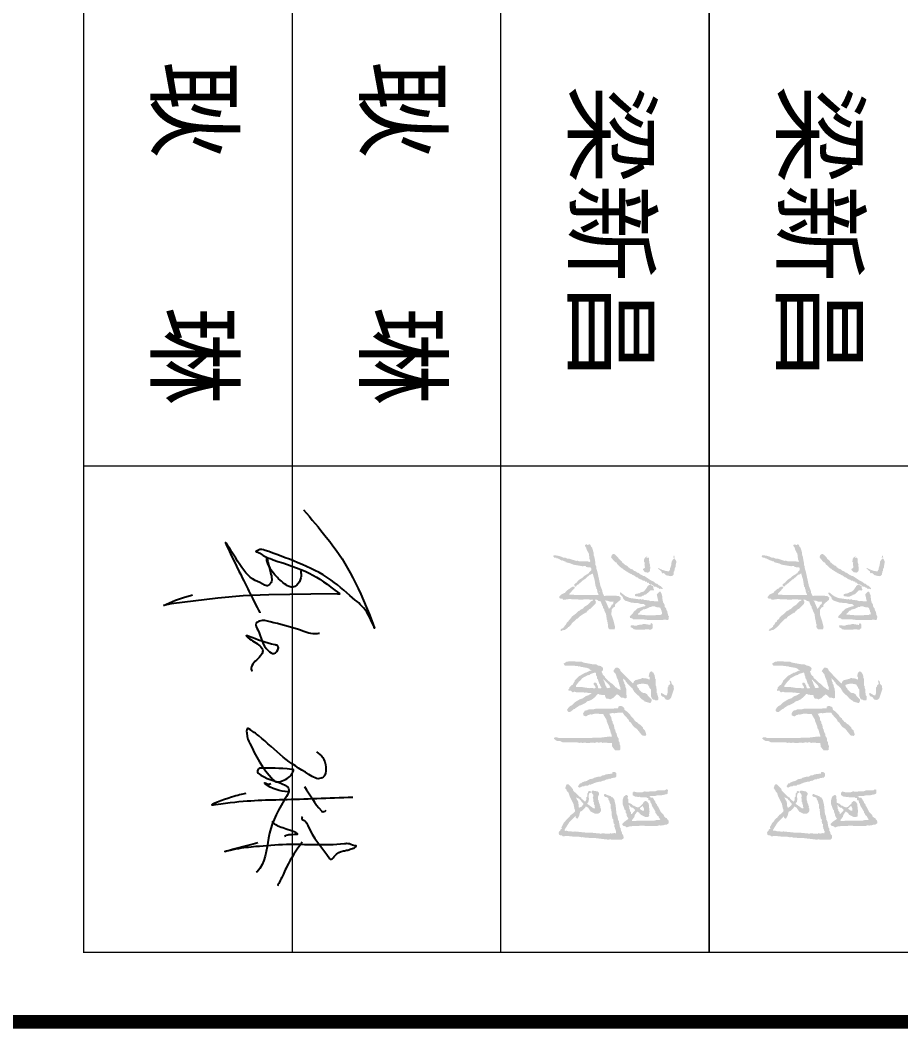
# Model space of a CAD drawing. Extents: x 198753 to 882193, y -399300 to 132460.
# Drawn here: x 308606 to 309240, y -511 to 215 of the extents above; entities that cross this region are included whole.
import ezdxf

# ---------------------------------------------------------------- set-up
doc = ezdxf.new("R2010")
doc.units = 0
doc.header["$LTSCALE"] = 1000
doc.header["$MEASUREMENT"] = 0
doc.layers.add('00-图签', color=7, linetype='Continuous')
doc.layers.add('00-图签签名_10', color=10, linetype='Continuous')
doc.styles.add('华文细黑', font='STXIHEI.TTF', dxfattribs={"height": 10})

# ---------------------------------------------------------------- blocks, each defined once
blk = doc.blocks.new('图签信息')
at = {"const_width": 0.5}
blk.add_lwpolyline([(-65, 0), (0, 0), (0, 500.5), (-65, 500.5)], close=True, dxfattribs=at)
at = {"const_width": 0.05}
for points in [[(-62.5, 103.262), (-2.5, 103.262), (-2.5, 163.262), (-62.5, 163.262), (-62.5, 103.262)], [(-20, 163.262), (-20, 103.262)], [(-62.5, 125.762), (-2.5, 125.762)], [(-62.5, 118.262), (-2.5, 118.262)], [(-62.5, 110.762), (-2.5, 110.762)]]:
    blk.add_lwpolyline(points, dxfattribs=at)
blk = doc.blocks.new('图签-A1')
at = {"color": 2}
blk.add_blockref('图签信息', (0, 0), dxfattribs=at)
blk = doc.blocks.new('A$C0C2D7D06')
for p, q in [((312.5, 1303.9), (315.4, 1044.6)), ((315.4, 1044.6), (319.5, 666.2)), ((319.5, 666.2), (329, 435.9)), ((329, 435.9), (351.3, 207.2)), ((351.3, 207.2), (402.1, -212.7)), ((325.5, -38.1), (319.4, -19.2)), ((342.3, -90.3), (325.5, -38.1)), ((368.5, -171.9), (342.3, -90.3)), ((415.2, -279.8), (368.5, -171.9)), ((402.1, -212.7), (415.2, -279.8))]:
    blk.add_line(p, q)
for points in [[(-445.6, 978.3), (-199.4, 1183.4), (555.6, 1593.5), (621.2, 1618.1), (501.8, 1562.5), (368.6, 1444.8), (187.3, 1226.5), (31.2, 927), (-79.9, 633.7), (-79.9, 566.4), (-68, 550.5), (-65, 559.2), (-40.4, 605.4), (4.5, 706.2), (125.8, 1030.2), (309.6, 1301.1), (312.4, 1303.9), (312.4, 1286.2), (312.4, 1287.5)], [(2318, 968.8), (2335.6, 964.3), (2351, 986.4), (2394, 1016.1), (2693.9, 1216.7), (2696.9, 1219), (2674.1, 1255.4), (2623.8, 1338.1), (2616.2, 1376.5), (2602.2, 1418.1), (2585.9, 1448), (2577.8, 1451.3), (2577.8, 1448.6), (2560.5, 1392), (2560.5, 1346.3), (2567.5, 824.4), (2585.5, 550.5), (2609.1, 367.6), (2627.1, 281.9), (2549.6, 568.2)], [(2141.9, 1421.6), (2164.3, 794.7), (2203, 234.9), (2211.1, 157.5), (2137.8, 330.6), (2103.2, 462.9)], [(1731.7, 1095.3), (1783.6, 1152.4), (1869.2, 1178.4), (1941.9, 1170.6), (1970.5, 1136.9), (1936.7, 1027.9), (1781, 797), (1588.9, 576.5), (1526.6, 488.3), (1521.4, 478), (1563, 467.6), (1659, 496.1), (1980.8, 703.6), (2001.6, 732.2), (1993.8, 786.7), (1910.8, 885.2), (1895.2, 887.8), (1890, 872.3), (1879.6, 589.5), (1879.6, 586.9), (1903, 563.6), (1941.9, 594.7), (2032.7, 812.6), (2050.9, 838.5), (2167.7, 804.8), (2507.7, 664.7), (2811.4, 561), (2819.2, 553.2)], [(2045.7, 989), (2263.7, 1139.4), (2268.9, 1144.6), (2258.5, 1183.5)], [(668.2, 1122.7), (671.2, 1083), (633, 934.6), (562.4, 678.9), (556.5, 582), (577.1, 554), (634.4, 567.3), (824.1, 662.8), (847.6, 712.7), (797.6, 752.4), (781.4, 748), (771.1, 723), (693.2, 482.1), (688.8, 467.4), (743.2, 533.5), (780, 586.4), (824.1, 611.4), (856.4, 601.1), (959.3, 514.4), (999, 511.4), (1007.8, 515.8)], [(104.4, 954), (166.4, 954.7), (232.6, 918.1), (251.7, 881.4), (230.1, 821.5), (139.9, 721.2), (10.3, 650.3), (-5.5, 648), (118.5, 681.8), (220, 679.6), (240.3, 648), (232.4, 628.9), (190.8, 544.4), (18.7, 386.3), (-150.8, 277.6), (107.3, 398.4), (479.4, 585), (482.1, 586.4)], [(2491.4, 807.5), (2477.6, 847.6), (2472.1, 925.1), (2427.8, 824.1), (2380.7, 719), (2358.6, 695.5)], [(2544.9, 966.5), (2764.8, 828.8), (2824.5, 801.6), (2929.7, 748.7), (2937.2, 744.6)], [(2093.3, 841), (2016, 632), (2012.5, 628.5), (2022.2, 667.2), (2017.8, 684.7)]]:
    blk.add_spline(points, degree=3)
blk = doc.blocks.new('A$C1FFA159E')
at = {"linetype": 'Continuous'}
h = blk.add_hatch(color=256, dxfattribs=at)
h.dxf.hatch_style = 1
h.paths.add_polyline_path([(-1.939, 0.987), (-1.903, 0.987), (-1.795, 0.891), (-1.795, 0.867), (-1.759, 0.831), (-1.783, 0.783), (-2.023, 0.759), (-2.167, 0.675), (-2.251, 0.663), (-2.203, 0.699), (-2.155, 0.819), (-2.131, 0.819), (-2.095, 0.855), (-2.095, 0.879), (-2.047, 0.891)], flags=16)
h.paths.add_polyline_path([(-11.755, 1.659), (-11.731, 1.659)], flags=16)
h.paths.add_polyline_path([(-11.503, 1.731), (-11.491, 1.743), (-11.467, 1.731), (-11.467, 1.707)], flags=16)
h.paths.add_polyline_path([(-7.159, 1.803), (-7.123, 1.779), (-7.123, 1.671), (-7.159, 1.647), (-7.207, 1.647), (-7.231, 1.623), (-7.255, 1.635), (-7.291, 1.599), (-7.327, 1.599), (-7.387, 1.539), (-7.387, 1.479), (-7.363, 1.455), (-7.303, 1.455), (-7.183, 1.539), (-7.159, 1.539), (-7.123, 1.503), (-7.147, 1.335), (-7.135, 1.251), (-7.183, 0.939), (-7.183, 0.651), (-7.243, 0.651), (-7.423, 0.783), (-7.495, 0.867), (-7.579, 0.927), (-7.711, 1.167), (-7.735, 1.263), (-7.771, 1.299), (-7.843, 1.527), (-7.807, 1.551), (-7.711, 1.563), (-7.651, 1.599), (-7.579, 1.599), (-7.543, 1.635), (-7.327, 1.707), (-7.303, 1.743), (-7.279, 1.731)], flags=16)
h.paths.add_polyline_path([(-7.171, 2.199), (-7.159, 2.211), (-7.135, 2.055), (-7.183, 2.019), (-7.219, 2.019), (-7.255, 1.983), (-7.447, 1.923), (-7.459, 1.899), (-7.507, 1.899), (-7.555, 1.863), (-7.267, 2.151)], flags=16)
h.paths.add_polyline_path([(-11.023, 2.343), (-11.011, 2.355), (-10.963, 2.319), (-10.927, 2.343), (-10.879, 2.259), (-10.795, 2.223), (-10.699, 2.139), (-11.011, 2.007), (-11.083, 1.959), (-11.059, 2.115), (-11.035, 2.139)], flags=16)
h.paths.add_polyline_path([(-3.163, 2.463), (-3.175, 2.475), (-3.307, 2.475), (-3.355, 2.427), (-3.367, 2.319), (-3.343, 2.295), (-3.295, 2.295), (-3.259, 2.007), (-3.223, 1.935), (-3.211, 1.839), (-3.163, 1.767), (-3.151, 1.635), (-3.103, 1.467), (-3.067, 1.419), (-3.043, 1.275), (-2.959, 1.131), (-2.935, 1.023), (-2.887, 0.915), (-2.863, 0.903), (-2.851, 0.831), (-2.719, 0.747), (-2.659, 0.807), (-2.719, 0.939), (-2.719, 1.023), (-2.743, 1.047), (-2.743, 1.179), (-2.803, 1.263), (-2.791, 1.299), (-2.887, 1.527), (-2.935, 1.719), (-2.935, 1.791), (-2.959, 1.815), (-2.983, 1.935), (-3.031, 2.019), (-3.043, 2.115), (-3.067, 2.139), (-3.055, 2.187), (-3.091, 2.259), (-3.115, 2.427)])
h.paths.add_polyline_path([(-11.167, 2.655), (-11.179, 2.667), (-11.215, 2.667), (-11.275, 2.583), (-11.299, 2.403), (-11.287, 1.923), (-11.431, 1.851), (-11.527, 1.839), (-11.731, 1.755), (-12.403, 1.611), (-12.499, 1.575), (-12.619, 1.563), (-12.679, 1.527), (-12.787, 1.527), (-13.063, 1.479), (-13.099, 1.455), (-13.243, 1.443), (-13.447, 1.383), (-13.495, 1.335), (-13.567, 1.311), (-13.603, 1.275), (-13.603, 1.239), (-13.579, 1.215), (-13.579, 1.167), (-13.603, 1.143), (-13.591, 1.083), (-13.567, 1.059), (-13.531, 1.059), (-13.447, 1.119), (-13.375, 1.131), (-13.171, 1.239), (-12.943, 1.263), (-12.859, 1.299), (-12.811, 1.287), (-12.847, 1.131), (-12.835, 0.807), (-12.871, 0.723), (-12.859, 0.663), (-12.967, 0.327), (-12.955, 0.279), (-13.003, 0.171), (-13.003, 0.087), (-13.051, -0.009), (-13.099, -0.177), (-13.111, -0.345), (-13.063, -0.369), (-13.003, -0.321), (-13.003, -0.237), (-12.979, -0.225), (-12.979, -0.177), (-12.871, 0.027), (-12.883, 0.039), (-12.847, 0.111), (-12.847, 0.171), (-12.799, 0.195), (-12.751, 0.399), (-12.691, 0.531), (-12.619, 0.951), (-12.631, 1.059), (-12.619, 1.095), (-12.583, 1.119), (-12.559, 1.335), (-12.451, 1.347), (-12.355, 1.251), (-12.307, 1.239), (-12.307, 1.203), (-12.271, 1.179), (-12.175, 1.011), (-12.091, 0.927), (-12.019, 0.807), (-11.923, 0.711), (-11.875, 0.687), (-11.875, 0.663), (-11.779, 0.555), (-11.755, 0.567), (-11.767, 0.591), (-11.743, 0.591), (-11.695, 0.639), (-11.791, 0.723), (-11.791, 0.747), (-12.031, 1.023), (-12.031, 1.047), (-12.247, 1.287), (-12.247, 1.323), (-12.295, 1.407), (-12.007, 1.491), (-11.707, 1.539), (-11.659, 1.575), (-11.599, 1.575), (-11.587, 1.599), (-11.443, 1.623), (-11.359, 1.671), (-11.323, 1.659), (-11.335, 0.363), (-11.383, 0.363), (-11.647, 0.603), (-11.695, 0.591), (-11.695, 0.495), (-11.659, 0.447), (-11.671, 0.435), (-11.611, 0.387), (-11.599, 0.339), (-11.467, 0.183), (-11.431, 0.171), (-11.347, -0.009), (-11.251, -0.093), (-11.191, -0.093), (-11.155, -0.033), (-11.167, 0.039), (-11.107, 0.087), (-11.143, 0.339), (-11.119, 0.855), (-11.131, 1.227), (-11.107, 1.323), (-11.119, 1.395), (-11.107, 1.419), (-11.071, 1.407), (-11.047, 1.335), (-10.891, 1.191), (-10.795, 1.035), (-10.711, 0.963), (-10.651, 0.843), (-10.627, 0.831), (-10.603, 0.759), (-10.471, 0.627), (-10.375, 0.495), (-10.291, 0.423), (-10.267, 0.423), (-10.183, 0.327), (-10.135, 0.315), (-10.099, 0.255), (-10.003, 0.207), (-9.931, 0.135), (-9.895, 0.135), (-9.811, 0.027), (-9.811, 0.003), (-9.739, -0.057), (-9.703, 0.015), (-9.739, 0.039), (-9.751, 0.147), (-9.859, 0.303), (-9.883, 0.303), (-9.883, 0.327), (-9.991, 0.435), (-10.039, 0.459), (-10.255, 0.687), (-10.267, 0.735), (-10.363, 0.819), (-10.531, 1.083), (-10.531, 1.119), (-10.627, 1.179), (-10.627, 1.203), (-10.687, 1.251), (-10.699, 1.299), (-10.939, 1.539), (-11.023, 1.551), (-11.119, 1.503), (-11.107, 1.611), (-11.059, 1.671), (-11.035, 1.767), (-10.843, 1.839), (-10.807, 1.875), (-10.747, 1.875), (-10.675, 1.923), (-10.615, 1.935), (-10.471, 2.007), (-10.207, 2.043), (-10.171, 2.067), (-10.135, 2.055), (-10.111, 2.079), (-10.039, 2.079), (-9.991, 2.103), (-9.895, 2.091), (-9.835, 2.115), (-9.787, 2.163), (-9.787, 2.391), (-9.883, 2.415), (-10.171, 2.343), (-10.447, 2.247), (-10.663, 2.259), (-10.759, 2.319), (-10.807, 2.415), (-10.855, 2.403), (-10.915, 2.427), (-11.119, 2.667)])
h.paths.add_polyline_path([(-0.379, 2.787), (-0.391, 2.799), (-0.511, 2.787), (-0.583, 2.727), (-0.667, 2.715), (-0.715, 2.679), (-0.823, 2.667), (-0.883, 2.631), (-1.159, 2.583), (-1.207, 2.547), (-1.375, 2.523), (-1.495, 2.475), (-1.867, 2.439), (-2.119, 2.379), (-2.227, 2.307), (-2.227, 2.271), (-2.275, 2.223), (-2.347, 2.019), (-2.383, 1.971), (-2.347, 1.911), (-2.299, 1.911), (-2.251, 1.947), (-2.239, 2.031), (-2.191, 2.103), (-2.119, 2.115), (-2.071, 2.151), (-1.939, 2.187), (-1.915, 2.211), (-1.747, 2.211), (-1.663, 2.247), (-1.615, 2.235), (-1.591, 2.259), (-1.447, 2.259), (-1.267, 2.295), (-1.219, 2.343), (-1.147, 2.331), (-1.039, 2.355), (-1.015, 2.391), (-0.907, 2.379), (-0.847, 2.415), (-0.823, 2.403), (-0.763, 2.439), (-0.727, 2.439), (-0.715, 2.463), (-0.607, 2.451), (-0.619, 2.379), (-0.595, 2.259), (-0.619, 2.187), (-0.583, 2.151), (-0.607, 1.839), (-0.583, 1.755), (-0.607, 1.695), (-0.619, 1.467), (-0.643, 1.359), (-0.643, 1.071), (-0.691, 0.615), (-0.679, 0.483), (-0.703, 0.447), (-0.703, 0.303), (-0.727, 0.231), (-0.715, 0.171), (-0.739, 0.147), (-0.775, 0.147), (-1.099, 0.351), (-1.387, 0.639), (-1.315, 0.639), (-1.279, 0.675), (-1.267, 0.723), (-1.387, 0.795), (-1.579, 0.843), (-1.615, 0.927), (-1.747, 1.059), (-1.819, 1.095), (-1.759, 1.203), (-1.591, 1.311), (-1.495, 1.503), (-1.495, 1.659), (-1.519, 1.707), (-1.603, 1.779), (-1.711, 1.779), (-1.771, 1.743), (-1.807, 1.755), (-1.891, 1.719), (-1.927, 1.731), (-1.951, 1.695), (-2.083, 1.671), (-2.107, 1.647), (-2.263, 1.647), (-2.347, 1.695), (-2.419, 1.695), (-2.491, 1.623), (-2.527, 1.419), (-2.527, 1.383), (-2.503, 1.359), (-2.431, 1.359), (-2.335, 1.431), (-2.263, 1.431), (-2.203, 1.407), (-2.167, 1.431), (-2.023, 1.431), (-1.987, 1.467), (-1.927, 1.455), (-1.879, 1.491), (-1.795, 1.491), (-1.759, 1.515), (-1.735, 1.503), (-1.723, 1.455), (-1.927, 1.167), (-1.963, 1.167), (-2.023, 1.215), (-2.155, 1.239), (-2.203, 1.239), (-2.227, 1.215), (-2.395, 1.239), (-2.455, 1.347), (-2.491, 1.323), (-2.515, 1.251), (-2.479, 1.203), (-2.431, 1.203), (-2.407, 1.167), (-2.263, 1.167), (-2.227, 1.119), (-2.119, 1.119), (-2.047, 1.083), (-2.035, 1.059), (-2.167, 0.903), (-2.203, 0.903), (-2.251, 0.819), (-2.527, 0.531), (-2.599, 0.519), (-2.815, 0.315), (-2.803, 0.243), (-2.779, 0.219), (-2.635, 0.171), (-2.551, 0.243), (-2.515, 0.243), (-2.419, 0.327), (-2.263, 0.375), (-1.927, 0.543), (-1.687, 0.591), (-1.663, 0.615), (-1.579, 0.603), (-1.459, 0.471), (-1.447, 0.435), (-1.327, 0.339), (-1.195, 0.195), (-1.171, 0.195), (-1.087, 0.111), (-0.883, 0.003), (-0.859, 0.003), (-0.835, 0.039), (-0.775, -0.045), (-0.727, -0.057), (-0.703, -0.093), (-0.631, -0.129), (-0.547, -0.105), (-0.523, -0.069), (-0.523, 0.003), (-0.475, 0.063), (-0.487, 0.279), (-0.463, 0.495), (-0.463, 0.735), (-0.427, 0.915), (-0.439, 0.951), (-0.415, 1.059), (-0.415, 1.191), (-0.391, 1.263), (-0.391, 1.539), (-0.319, 2.127), (-0.343, 2.175), (-0.319, 2.259), (-0.319, 2.715)])
h.paths.add_polyline_path([(-1.663, 3.315), (-1.639, 3.315), (-1.471, 3.159), (-1.471, 3.135), (-1.555, 3.135), (-1.603, 3.087), (-1.687, 3.075), (-1.711, 3.051), (-1.795, 3.051), (-1.867, 3.015), (-1.867, 3.063), (-1.807, 3.099), (-1.759, 3.171), (-1.759, 3.219)], flags=16)
h.paths.add_polyline_path([(-1.723, 3.711), (-1.627, 3.711), (-1.627, 3.639), (-1.699, 3.531), (-1.735, 3.531), (-1.843, 3.651)], flags=16)
h.paths.add_polyline_path([(-5.035, 3.807), (-5.047, 3.819), (-5.239, 3.759), (-5.311, 3.675), (-5.371, 3.663), (-5.503, 3.531), (-5.503, 3.507), (-5.611, 3.387), (-5.611, 3.363), (-5.743, 3.243), (-5.767, 3.243), (-5.863, 3.135), (-5.947, 3.087), (-6.079, 2.955), (-6.163, 2.835), (-6.247, 2.823), (-6.295, 2.775), (-6.331, 2.691), (-6.331, 2.607), (-6.295, 2.559), (-6.235, 2.547), (-6.211, 2.235), (-6.211, 1.539), (-6.187, 1.443), (-6.175, 1.203), (-6.139, 1.155), (-6.127, 1.059), (-6.007, 0.975), (-5.911, 0.987), (-5.863, 1.107), (-5.923, 1.191), (-5.923, 1.227), (-5.959, 1.287), (-5.947, 1.347), (-5.995, 1.539), (-5.971, 1.791), (-5.971, 1.875), (-5.707, 2.031), (-5.659, 2.031), (-5.395, 2.139), (-5.335, 2.139), (-5.299, 2.175), (-5.131, 2.223), (-5.119, 2.211), (-5.095, 2.235), (-4.975, 2.271), (-4.951, 2.259), (-4.963, 2.175), (-4.903, 1.695), (-4.915, 1.491), (-4.891, 1.299), (-4.891, -0.045), (-4.903, -0.153), (-4.927, -0.201), (-4.927, -0.297), (-4.891, -0.333), (-4.855, -0.333), (-4.759, -0.201), (-4.759, -0.069), (-4.699, 0.051), (-4.699, 0.711), (-4.675, 0.795), (-4.687, 0.915), (-4.663, 0.939), (-4.687, 1.011), (-4.663, 1.239), (-4.687, 1.323), (-4.675, 1.491), (-4.699, 1.587), (-4.687, 1.695), (-4.711, 1.791), (-4.675, 1.839), (-4.687, 2.055), (-4.663, 2.091), (-4.663, 2.271), (-4.507, 2.283), (-4.339, 2.415), (-4.339, 2.607), (-4.363, 2.643), (-4.531, 2.655), (-4.615, 2.619), (-4.687, 2.619), (-4.771, 2.571), (-4.867, 2.571), (-4.987, 2.499), (-5.083, 2.487), (-5.167, 2.439), (-5.275, 2.415), (-5.299, 2.391), (-5.491, 2.355), (-5.563, 2.307), (-5.635, 2.307), (-5.695, 2.259), (-5.815, 2.247), (-5.983, 2.151), (-6.019, 2.295), (-6.007, 2.379), (-6.031, 2.547), (-6.031, 2.763), (-5.947, 2.811), (-5.707, 3.027), (-5.635, 3.051), (-5.587, 3.123), (-5.443, 3.219), (-5.371, 3.291), (-5.311, 3.387), (-5.011, 3.627), (-4.987, 3.771)])
h.paths.add_polyline_path([(-12.499, 3.987), (-12.511, 3.999), (-12.583, 3.999), (-12.619, 3.975), (-12.679, 3.987), (-12.787, 3.951), (-12.979, 3.939), (-13.015, 3.903), (-12.991, 3.843), (-13.015, 3.819), (-13.039, 3.867), (-13.063, 3.843), (-13.003, 3.759), (-12.943, 3.723), (-12.823, 3.711), (-12.775, 3.747), (-12.703, 3.735), (-12.559, 3.759), (-12.499, 3.675), (-12.463, 3.663), (-12.355, 3.759), (-12.331, 3.891), (-12.367, 3.951), (-12.415, 3.987)], flags=17)
h.paths.add_polyline_path([(-9.823, 4.095), (-9.835, 4.107), (-10.003, 4.107), (-10.063, 4.059), (-10.051, 4.023), (-9.979, 3.999), (-10.027, 3.711), (-9.991, 3.603), (-9.979, 3.435), (-9.955, 3.411), (-9.943, 3.291), (-9.967, 3.231), (-9.967, 3.135), (-9.943, 3.111), (-9.871, 3.123), (-9.835, 3.207), (-9.775, 3.255), (-9.787, 3.291), (-9.763, 3.339), (-9.763, 3.663), (-9.787, 3.867), (-9.763, 3.987), (-9.775, 4.035)])
h.paths.add_polyline_path([(-11.551, 4.155), (-11.563, 4.167), (-11.635, 4.131), (-11.719, 4.131), (-11.779, 4.011), (-11.779, 3.951), (-11.719, 3.867), (-11.695, 3.867), (-11.527, 3.747), (-11.479, 3.687), (-11.443, 3.567), (-11.407, 3.519), (-11.371, 3.339), (-11.347, 3.315), (-11.287, 3.315), (-11.263, 3.363), (-11.251, 3.579), (-11.299, 3.663), (-11.299, 3.699), (-11.335, 3.723), (-11.335, 3.771), (-11.371, 3.831), (-11.539, 4.011), (-11.527, 4.131)])
h.paths.add_polyline_path([(-6.619, 4.347), (-6.631, 4.359), (-6.787, 4.347), (-6.823, 4.311), (-6.907, 4.311), (-6.919, 4.287), (-7.087, 4.287), (-7.135, 4.263), (-7.219, 4.263), (-7.255, 4.239), (-7.543, 4.239), (-7.567, 4.215), (-7.723, 4.191), (-7.843, 4.131), (-7.855, 4.095), (-7.891, 4.071), (-7.879, 4.011), (-7.831, 3.963), (-7.687, 3.927), (-7.663, 3.927), (-7.639, 3.963), (-7.519, 3.963), (-7.567, 3.843), (-7.591, 3.639), (-7.555, 3.567), (-7.495, 3.327), (-7.447, 3.267), (-7.363, 3.231), (-7.351, 3.207), (-7.927, 2.643), (-7.963, 2.643), (-8.047, 2.571), (-8.059, 2.439), (-7.903, 2.331), (-7.759, 2.451), (-7.591, 2.499), (-7.483, 2.559), (-7.447, 2.547), (-7.423, 2.571), (-7.231, 2.619), (-7.171, 2.655), (-7.111, 2.643), (-7.051, 2.667), (-7.099, 2.547), (-7.171, 2.463), (-7.171, 2.439), (-7.315, 2.307), (-7.387, 2.199), (-7.603, 1.971), (-7.663, 1.947), (-7.723, 1.875), (-7.879, 1.803), (-7.939, 1.863), (-8.047, 1.875), (-8.131, 1.767), (-8.155, 1.647), (-8.203, 1.563), (-8.203, 1.443), (-8.287, 0.987), (-8.323, 0.915), (-8.347, 0.327), (-8.323, 0.303), (-8.323, 0.231), (-8.239, 0.099), (-8.143, 0.159), (-8.143, 0.567), (-8.131, 0.735), (-8.107, 0.759), (-8.119, 0.819), (-8.095, 0.879), (-8.047, 1.155), (-8.011, 1.251), (-7.963, 1.287), (-7.951, 1.347), (-7.927, 1.347), (-7.915, 1.275), (-7.831, 1.107), (-7.831, 1.071), (-7.675, 0.795), (-7.471, 0.591), (-7.435, 0.591), (-7.279, 0.495), (-7.279, 0.471), (-7.159, 0.351), (-7.111, 0.351), (-7.075, 0.315), (-7.039, 0.315), (-7.015, 0.339), (-7.027, 0.423), (-6.943, 0.495), (-6.979, 0.591), (-6.955, 0.651), (-6.955, 0.975), (-6.931, 1.047), (-6.943, 1.107), (-6.919, 1.215), (-6.919, 1.335), (-6.895, 1.347), (-6.811, 1.203), (-6.775, 1.095), (-6.679, 0.963), (-6.631, 0.819), (-6.499, 0.603), (-6.367, 0.471), (-6.331, 0.387), (-6.259, 0.315), (-6.163, 0.255), (-6.115, 0.267), (-6.067, 0.315), (-6.067, 0.399), (-6.199, 0.567), (-6.199, 0.603), (-6.223, 0.615), (-6.367, 0.831), (-6.367, 0.867), (-6.475, 1.083), (-6.547, 1.167), (-6.571, 1.263), (-6.631, 1.383), (-6.727, 1.503), (-6.871, 1.635), (-6.871, 1.695), (-6.847, 1.707), (-6.847, 1.779), (-6.823, 1.827), (-6.823, 1.959), (-6.739, 1.971), (-6.655, 2.031), (-6.667, 2.103), (-6.631, 2.187), (-6.691, 2.319), (-6.859, 2.499), (-6.823, 2.571), (-6.715, 2.679), (-6.715, 2.763), (-6.679, 2.847), (-6.679, 2.895), (-6.703, 2.931), (-7.087, 2.919), (-7.219, 2.871), (-7.279, 2.871), (-7.339, 2.823), (-7.399, 2.823), (-7.423, 2.799), (-7.579, 2.763), (-7.471, 2.883), (-7.447, 2.883), (-7.375, 2.955), (-7.351, 2.955), (-7.135, 3.183), (-6.967, 3.279), (-6.811, 3.435), (-6.811, 3.459), (-6.679, 3.567), (-6.583, 3.687), (-6.583, 3.711), (-6.535, 3.747), (-6.463, 3.999), (-6.559, 4.059), (-6.619, 4.059), (-6.787, 3.891), (-6.859, 3.855), (-6.919, 3.759), (-6.919, 3.687), (-6.943, 3.627), (-7.087, 3.483), (-7.123, 3.483), (-7.159, 3.435), (-7.279, 3.387), (-7.327, 3.531), (-7.339, 3.687), (-7.303, 3.879), (-7.171, 3.963), (-7.159, 3.951), (-7.075, 4.023), (-6.787, 4.023), (-6.667, 4.071), (-6.619, 4.131), (-6.619, 4.179), (-6.583, 4.227), (-6.595, 4.335)])
h.paths.add_polyline_path([(-10.543, 4.527), (-10.447, 4.527), (-10.459, 4.491), (-10.423, 4.443), (-10.411, 3.867), (-10.447, 3.447), (-10.471, 3.435), (-10.555, 3.531), (-10.603, 3.555), (-10.639, 3.639), (-10.687, 3.687), (-10.675, 3.711), (-10.711, 3.831), (-10.795, 3.999), (-10.783, 4.035), (-10.819, 4.071), (-10.819, 4.191), (-10.783, 4.251), (-10.759, 4.443), (-10.615, 4.503), (-10.567, 4.503)], flags=16)
h.paths.add_polyline_path([(-11.587, 4.539), (-11.599, 4.551), (-11.635, 4.551), (-11.731, 4.455), (-11.767, 4.371), (-11.839, 4.299), (-11.839, 4.251), (-11.923, 4.155), (-11.983, 4.023), (-12.175, 3.735), (-12.175, 3.699), (-12.259, 3.543), (-12.319, 3.471), (-12.331, 3.411), (-12.403, 3.315), (-12.403, 3.279), (-12.475, 3.195), (-12.511, 3.099), (-12.571, 3.015), (-12.631, 2.967), (-12.667, 2.883), (-12.799, 2.727), (-12.847, 2.703), (-12.967, 2.571), (-13.015, 2.547), (-13.135, 2.427), (-13.171, 2.367), (-13.159, 2.307), (-13.111, 2.259), (-13.015, 2.235), (-12.871, 2.355), (-12.799, 2.427), (-12.799, 2.463), (-12.715, 2.511), (-12.523, 2.715), (-12.511, 2.763), (-12.475, 2.787), (-12.295, 3.075), (-12.307, 3.087), (-12.271, 3.111), (-12.271, 3.147), (-12.223, 3.207), (-12.211, 3.255), (-12.115, 3.387), (-12.115, 3.423), (-12.055, 3.495), (-12.019, 3.567), (-12.031, 3.579), (-11.971, 3.663), (-11.971, 3.735), (-11.923, 3.771), (-11.935, 3.831), (-11.863, 3.867), (-11.887, 3.891), (-11.863, 3.939), (-11.827, 3.939), (-11.791, 3.999), (-11.803, 4.047), (-11.731, 4.155), (-11.695, 4.179), (-11.695, 4.263), (-11.647, 4.323), (-11.659, 4.347), (-11.599, 4.407), (-11.611, 4.467)])
h.paths.add_polyline_path([(-1.051, 4.815), (-1.063, 4.827), (-1.147, 4.827), (-1.207, 4.803), (-1.243, 4.755), (-1.279, 4.755), (-1.303, 4.695), (-1.387, 4.599), (-1.423, 4.611), (-1.567, 4.467), (-1.807, 4.347), (-1.843, 4.311), (-1.903, 4.299), (-1.987, 4.227), (-2.023, 4.227), (-2.215, 4.107), (-2.215, 4.011), (-2.251, 3.987), (-2.275, 3.915), (-2.287, 4.215), (-2.323, 4.335), (-2.323, 4.527), (-2.371, 4.743), (-2.395, 4.779), (-2.563, 4.791), (-2.587, 4.719), (-2.539, 4.647), (-2.539, 4.323), (-2.503, 4.239), (-2.503, 4.011), (-2.479, 3.927), (-2.491, 3.735), (-2.455, 3.639), (-2.455, 3.387), (-2.491, 3.243), (-2.455, 3.231), (-2.431, 3.195), (-2.323, 3.207), (-2.263, 3.303), (-2.263, 3.387), (-2.239, 3.423), (-2.251, 3.531), (-2.227, 3.555), (-2.227, 3.819), (-2.191, 3.855), (-2.203, 3.915), (-2.107, 3.915), (-2.083, 3.951), (-2.095, 3.987), (-1.975, 4.011), (-1.939, 4.047), (-1.843, 4.071), (-1.591, 4.227), (-1.531, 4.227), (-1.483, 4.275), (-1.435, 4.287), (-1.363, 4.371), (-1.315, 4.383), (-1.243, 4.443), (-1.207, 4.419), (-1.207, 4.287), (-1.171, 4.143), (-1.183, 3.447), (-1.159, 3.315), (-1.159, 3.171), (-1.219, 3.183), (-1.339, 3.279), (-1.435, 3.303), (-1.591, 3.411), (-1.531, 3.495), (-1.435, 3.579), (-1.339, 3.771), (-1.351, 3.915), (-1.399, 3.963), (-1.423, 3.939), (-1.591, 3.963), (-1.939, 3.927), (-2.047, 3.843), (-2.059, 3.759), (-1.999, 3.687), (-1.939, 3.663), (-1.795, 3.507), (-1.771, 3.423), (-1.819, 3.303), (-1.855, 3.267), (-1.855, 3.219), (-1.927, 3.147), (-1.987, 3.003), (-2.155, 3.003), (-2.179, 2.979), (-2.275, 2.991), (-2.335, 2.943), (-2.323, 2.895), (-2.251, 2.799), (-2.095, 2.751), (-1.927, 2.751), (-1.663, 2.847), (-1.639, 2.883), (-1.519, 2.895), (-1.483, 2.931), (-1.411, 2.931), (-1.255, 3.015), (-1.123, 2.823), (-1.039, 2.739), (-0.991, 2.739), (-0.943, 2.787), (-0.919, 2.883), (-0.871, 2.931), (-0.919, 3.063), (-0.919, 3.147), (-0.943, 3.207), (-0.931, 3.351), (-0.955, 3.639), (-0.931, 3.867), (-0.931, 4.287), (-0.967, 4.395), (-0.955, 4.467), (-0.979, 4.635), (-1.003, 4.659), (-1.003, 4.743)])
h.paths.add_polyline_path([(-10.327, 4.827), (-10.351, 4.839), (-10.399, 4.803), (-10.603, 4.755), (-10.627, 4.731), (-10.723, 4.707), (-10.795, 4.647), (-10.903, 4.635), (-11.011, 4.563), (-11.035, 4.575), (-11.071, 4.551), (-11.323, 4.527), (-11.479, 4.455), (-11.479, 4.407), (-11.359, 4.287), (-11.035, 4.359), (-11.035, 4.227), (-11.059, 4.119), (-11.047, 4.023), (-11.095, 3.891), (-11.083, 3.867), (-11.107, 3.795), (-11.107, 3.711), (-11.131, 3.675), (-11.119, 3.579), (-11.143, 3.555), (-11.131, 3.495), (-11.191, 3.075), (-11.275, 2.883), (-11.443, 2.667), (-11.431, 2.631), (-11.371, 2.631), (-11.227, 2.763), (-11.143, 2.787), (-11.071, 2.871), (-10.987, 3.135), (-10.987, 3.243), (-10.963, 3.267), (-10.963, 3.447), (-10.915, 3.579), (-10.915, 3.711), (-10.831, 3.795), (-10.807, 3.675), (-10.711, 3.399), (-10.615, 3.315), (-10.615, 3.291), (-10.543, 3.231), (-10.519, 3.231), (-10.363, 3.075), (-10.291, 3.087), (-10.279, 3.183), (-10.231, 3.231), (-10.231, 3.663), (-10.195, 3.963), (-10.195, 4.539), (-10.219, 4.623), (-10.219, 4.707), (-10.195, 4.731), (-10.195, 4.779), (-10.231, 4.815)])
h.paths.add_polyline_path([(-12.151, 4.911), (-12.163, 4.923), (-12.163, 4.899)])
h.paths.add_polyline_path([(-7.087, 5.055), (-7.099, 5.067), (-7.159, 5.043), (-7.243, 5.043), (-7.327, 4.959), (-7.435, 4.935), (-7.483, 4.887), (-7.471, 4.863), (-7.327, 4.899), (-7.255, 4.815), (-7.207, 4.815), (-7.171, 4.779), (-6.943, 4.779), (-6.811, 4.743), (-6.811, 4.683), (-6.907, 4.527), (-6.919, 4.479), (-6.823, 4.479), (-6.763, 4.527), (-6.739, 4.611), (-6.631, 4.683), (-6.607, 4.779), (-6.619, 4.851), (-6.691, 4.923)])
h.paths.add_polyline_path([(-13.039, 5.079), (-13.063, 5.091), (-13.099, 5.067), (-13.099, 5.043), (-13.051, 5.043), (-13.015, 5.019), (-13.003, 5.067)])
h.paths.add_polyline_path([(-12.979, 5.103), (-12.991, 5.115), (-13.015, 5.091), (-13.003, 5.067)])
h.paths.add_polyline_path([(-12.751, 5.151), (-12.763, 5.163), (-12.847, 5.163), (-12.955, 5.103), (-12.955, 5.043), (-12.835, 4.959), (-12.655, 4.935), (-12.619, 4.911), (-12.595, 4.923), (-12.535, 4.887), (-12.475, 4.887), (-12.391, 4.839), (-12.403, 4.695), (-12.451, 4.551), (-12.439, 4.539), (-12.487, 4.503), (-12.487, 4.467), (-12.535, 4.371), (-12.523, 4.335), (-12.379, 4.503), (-12.343, 4.503), (-12.295, 4.539), (-12.319, 4.587), (-12.259, 4.671), (-12.223, 4.683), (-12.175, 4.887), (-12.187, 4.983), (-12.247, 5.043), (-12.379, 5.055), (-12.403, 5.079), (-12.535, 5.103), (-12.559, 5.127)])

msp = doc.modelspace()

# ---------------------------------------------------------------- block references
at = {"layer": '00-图签', "xscale": 20, "yscale": 20, "zscale": 20, "rotation": 270}
msp.add_blockref('图签-A1', (306586.95, -505.95), dxfattribs=at)
at = {"layer": '00-图签签名_10', "rotation": 270}
for name, p, xscale, yscale, zscale in [('A$C0C2D7D06', (308731.99, -173.02), 0.08000000000000002, 0.08000000000000002, 0.08000000000000002), ('A$C1FFA159E', (308995.86, -379.98), 16, 16, 16), ('A$C1FFA159E', (309145.86, -379.98), 16, 16, 16)]:
    msp.add_blockref(name, p, dxfattribs=dict(at, xscale=xscale, yscale=yscale, zscale=zscale))

# ---------------------------------------------------------------- texts
at = {"layer": '00-图签签名_10', "char_height": 52, "width": 20320.0808, "attachment_point": 5, "rotation": 270, "style": '华文细黑'}
for s, insert in [('耿   琳', (308729.01, 61.75)), ('耿   琳', (308879.01, 61.75)), ('梁新昌', (309029.01, 61.75)), ('梁新昌', (309179.01, 61.75))]:
    msp.add_mtext(s, dxfattribs=dict(at, insert=insert))

doc.saveas('drawing.dxf')
